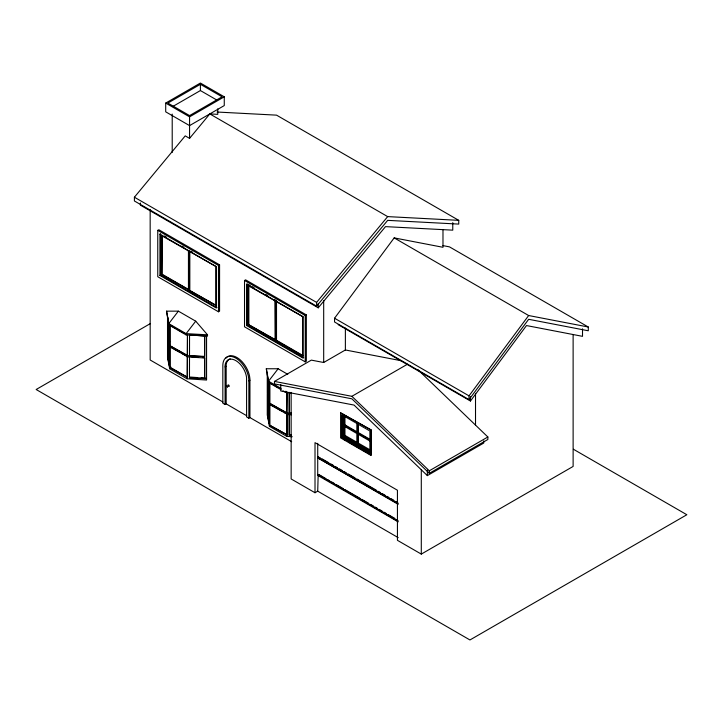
<?xml version="1.0" encoding="UTF-8"?>
<svg xmlns="http://www.w3.org/2000/svg" width="723" height="723" viewBox="0 0 723 723"><rect width="100%" height="100%" fill="white"/><g stroke="black" fill="none" stroke-linecap="round" stroke-linejoin="round"><path stroke-width="1.08" d="M189.48 355.77L204.681 356.385L204.681 335.725L204.609 356.737L187.04 355.617L169.688 345.594L167.736 335.454L167.736 316.963M206.561 378.78L189.48 377.686L204.681 378.301L204.681 357.641L202.512 357.505M204.681 378.301L204.681 357.641M291.414 435.427L289.254 435.291L289.254 392.706L291.477 392.499M289.254 413.375L289.317 392.354M289.254 414.622L289.254 435.291M442.973 245.621L449.471 246.868L588.287 327.013L588.287 330.773L528.658 319.295L469.028 399.629L334.55 321.988L334.55 318.228L394.18 237.894L442.982 247.293L442.982 229.607M469.028 399.629L469.028 395.87L528.658 315.535L588.287 327.013M338.156 324.636L470.465 401.021L526.489 325.558L582.512 336.34L582.512 328.82M178.364 311.152L168.766 323.624L168.766 324.871L186.118 334.894L207.528 336.068L207.528 334.821L195.716 321.175L178.364 311.152L166.552 311.152L168.766 324.871M195.716 321.175L186.118 333.637L186.118 334.894M287.772 374.324L278.138 368.757L268.54 381.229L268.54 382.476L281.075 389.715M217.036 112.029L276.548 115.147L458.744 220.343L458.744 224.094L387.673 220.361L316.602 306.163L134.406 200.976L134.406 197.216L185.224 135.87L189.562 138.373L209.815 113.927L217.759 114.342L217.759 108.866M316.602 306.163L316.602 302.404L387.673 216.611L458.744 220.343M140.379 202.991L140.379 205.142L318.237 307.826L385.504 226.624L452.77 230.158L452.77 222.648M165.703 103.073L200.407 83.037L224.266 96.81L224.266 105.576L189.562 125.612L165.703 111.839L165.703 103.073L189.562 116.846L224.266 96.81M200.407 84.293L167.872 103.073L189.562 115.599L222.097 96.81L200.407 84.293L200.407 90.556L172.652 106.57M157.759 230.384L158.843 229.76L219.575 264.826L219.575 311.152L218.491 311.785L157.759 276.719L157.759 230.384L218.491 265.449L219.575 264.826M159.928 234.144L216.322 266.697L216.322 308.025L159.928 275.463L159.928 234.144L160.578 233.764L160.578 275.092L216.972 307.646M189.318 290.429L216.322 305.522L161.663 274.469L162.097 235.391L162.097 274.216L188.667 289.552L188.667 250.736L188.233 250.98M189.318 251.613L189.751 251.36L189.751 290.176M159.928 275.463L160.578 275.092M161.663 235.644L216.322 266.697M150.465 323.515L36.15 389.507L469.95 639.963L686.85 514.74L573.411 449.245M244.519 280.479L245.603 279.846L306.335 314.912L306.335 361.247L305.251 361.871L244.519 326.805L244.519 280.479L305.251 315.535L306.335 314.912M246.688 284.229L303.082 316.791L303.082 358.12L246.688 325.558L246.688 284.229L247.338 283.859L247.338 325.178L303.732 357.74M169.688 345.594L187.474 355.364L187.474 334.695L187.04 378.78L206.561 380.036L206.561 336.078M168.766 338.843L168.342 336.665L167.736 336.701L169.688 346.85L172.047 347.709M168.604 356.864L167.736 357.37L169.417 366.1L169.417 324.609M274.993 301.075L275.21 339.774L276.294 340.397L276.294 301.572M276.078 301.699L276.511 301.446L276.511 340.271L303.082 355.608L302.648 355.861L248.423 324.555L248.423 285.739L303.082 316.791M169.688 346.85L187.474 356.611L187.474 377.279L169.688 367.51L170.773 366.886M246.688 325.558L247.338 325.178M248.423 324.555L275.427 339.647L275.427 300.822M246.706 415.734L226.172 403.877L225.088 404.5L225.088 366.932L226.172 366.308L226.154 364.835A15.337 8.857 60 0 1 230.203 358.807M291.667 441.69L249.941 417.596L248.857 418.228L248.857 380.858L249.941 380.226A18.4 10.628 60 0 0 242.069 361.681A18.4 10.628 60 0 0 227.844 356.511M417.767 369.543L487.862 436.99L487.862 439.494L429.299 473.303L351.884 398.816L274.469 383.913L274.469 381.41L311.342 360.126L323.687 362.494L345.377 349.977L401.627 360.804M284.88 391.441L287.248 392.3L286.814 413.213L269.462 403.199L267.51 393.05L267.51 374.568M269.462 403.199L287.248 412.969M268.54 396.448L268.116 394.27L267.51 394.306L269.462 404.446L287.248 414.216L287.248 434.885L269.462 425.115L287.248 434.885M274.469 381.41L351.884 396.312L407.519 364.184M340.605 412.842L371.405 430.122L370.971 455.418L340.605 437.885L340.605 412.842L371.405 430.122M370.971 450.411L358.391 443.145L356.873 443.018L356.873 433.502L344.293 426.236L344.943 424.862L357.524 432.128L357.524 423.669M341.69 437.261L369.887 453.538L369.887 430.998L341.69 414.722L341.69 437.261L342.774 436.629L370.971 452.914M343.859 415.969L343.859 436.005L344.943 435.382L357.524 442.648L357.524 433.122M344.293 425.232L356.873 432.499L357.524 432.128M357.74 423.479L357.74 433.005L358.391 432.625L370.971 439.891M317.722 443.335L317.722 456.855L320.09 457.722M398.201 520.858L317.722 474.387L317.722 457.858L397.668 503.515M356.873 443.018L357.524 442.648M317.722 474.387L397.668 521.048M398.201 537.632L317.722 491.17L318.156 475.138M291.152 392.426L291.152 478.96L315.011 492.734L317.722 491.17M429.299 473.303L429.299 470.8L487.862 436.99M280.75 384.528L280.75 390.971L354.053 405.079L427.356 475.607L483.75 443.045L483.75 440.903M315.011 492.734L315.011 442.648L397.433 490.23L397.433 540.325L421.292 554.098L573.122 466.434L573.122 334.821M167.736 335.454L168.342 335.409L169.607 341.961M169.399 362.783L168.342 357.325L167.736 357.37L167.736 336.701M267.51 393.05L268.116 393.014L269.173 398.472M267.51 394.306L267.51 414.966L268.116 414.93L269.381 421.482M268.54 382.476L266.317 368.757L278.138 368.757M207.528 334.821L186.118 333.637L168.766 323.624L166.552 311.152M283 390.827L285.892 392.499L291.532 392.806M194.948 335.101L201.437 335.517M204.609 336.078L189.543 334.758L189.48 377.686M191.712 356.81L198.192 357.225M187.04 356.864L204.609 357.993M289.254 392.706L291.414 392.851M289.317 413.023L291.477 413.158M286.814 413.213L291.414 413.511M286.814 414.469L291.414 414.767M289.317 434.939L291.477 435.074M267.293 374.523L267.293 415.092L269.462 426.362L286.814 436.385L292.237 436.728M190.294 377.054L196.801 377.523M201.139 377.84L205.477 378.156M200.407 90.556L217.379 100.352M209.815 113.927L387.673 216.611M394.18 237.894L528.658 315.535M134.406 197.216L316.602 302.404M334.55 318.228L469.028 395.87M164.464 236.014L166.407 237.135M181.97 246.118L183.913 247.239M190.718 251.17L192.661 252.291M248.305 284.419L250.257 285.54M252.2 286.66L254.144 287.781M265.811 294.523L267.754 295.644M274.559 299.575L276.502 300.696M281.075 388.459L268.54 381.229L266.317 368.757M357.74 433.005L370.321 440.262L370.321 441.265L357.74 433.999L357.74 443.524M351.712 429.778L353.655 430.89M364.193 436.981L366.136 438.093M175.472 328.269L169.688 324.934L169.688 368.757L187.04 378.78M177.397 329.381L184.148 333.276M271.387 383.651L278.138 387.546M343.859 436.005L369.887 451.035M343.886 439.277L345.784 440.37M348.631 442.015L361.916 449.688M363.814 450.781L365.711 451.875M367.609 452.978L369.507 454.071M173.981 348.82L179.765 352.164M181.69 353.276L187.474 356.611M270.854 404.753L282.422 411.432M284.356 412.544L287.248 414.216M187.474 377.279L170.122 367.257L170.122 346.597M322.033 458.843L328.82 462.765M330.763 463.886L333.674 465.567M335.608 466.687L337.551 467.799M339.485 468.92L342.395 470.601M344.338 471.721L346.272 472.842M348.215 473.963L355.002 477.885M356.945 478.997L376.34 490.194M378.274 491.315L380.217 492.435M382.151 493.556L385.061 495.237M387.004 496.358L388.938 497.478M390.881 498.59L393.791 500.271M395.725 501.391L397.668 502.512M222.946 402.015L150.167 360L150.167 209.553M317.722 456.855L398.201 503.325M317.722 457.858L398.201 504.329M225.088 404.5L222.829 403.199L222.829 365.431A18.4 10.628 60 0 1 236.014 358.219A18.4 10.628 60 0 1 248.857 380.858M248.857 418.228L246.597 416.918L246.57 377.533A15.337 8.857 60 0 0 235.689 360.533A15.337 8.857 60 0 0 225.07 365.458L225.088 366.932M319.123 474.695L325.91 478.617M327.853 479.738L329.787 480.858M331.73 481.979L334.641 483.66M336.575 484.772L343.371 488.694M345.305 489.814L359.855 498.21M361.789 499.331L368.576 503.253M370.519 504.374L373.43 506.046M375.364 507.166L377.307 508.287M379.241 509.408L382.151 511.089M384.094 512.209L386.028 513.33M387.971 514.451L394.758 518.364M317.722 475.391L398.201 521.861M351.884 396.312L429.299 470.8M267.51 414.966L269.191 423.705L269.191 382.214M169.688 368.757L167.519 357.487L167.519 316.918M475.517 393.339L475.517 425.115M470.465 396.728L470.465 401.021M427.356 470.239L427.356 475.607M421.292 469.805L421.292 554.098M370.971 430.375L370.971 455.418M358.391 424.166L358.391 432.625M358.391 434.686L358.391 443.145M356.873 422.982L356.873 432.499M345.377 328.061L345.377 349.977M344.943 416.403L344.943 424.862M344.943 425.865L344.943 435.382M342.774 414.089L342.774 436.629M323.687 300.75L323.687 362.494M318.237 303.533L318.237 307.826M318.156 456.611L318.156 457.605M305.251 315.535L305.251 361.871M302.648 317.045L302.648 355.861M286.814 392.553L286.814 436.385M285.892 391.242L285.892 392.499M269.896 383.371L269.896 402.946M269.896 404.202L269.896 424.862M269.462 382.539L269.462 426.362M268.116 378.879L268.116 393.014M268.116 394.27L268.116 414.93M249.941 380.226L249.941 417.596M248.857 285.486L248.857 324.302M226.172 366.308L226.172 403.877M218.491 265.449L218.491 311.785M215.888 266.95L215.888 305.775M189.562 116.846L189.562 138.373M172.21 114.098L172.21 152.436M170.122 325.766L170.122 345.341M168.342 320.19L168.342 335.409M168.342 336.665L168.342 357.325M225.739 358.373A18.4 10.628 60 0 1 227.067 357.017M227.998 385.766A0.922 0.533 60 0 1 228.332 384.889A0.922 0.533 60 0 1 229.2 385.955A0.922 0.533 60 0 1 228.558 386.471M226.172 386.344A0.922 0.533 60 0 1 226.995 386.091A0.922 0.533 60 0 1 227.383 387.42M189.534 251.487L188.45 250.863L188.45 289.679L189.534 290.303L189.534 251.487"/></g></svg>
